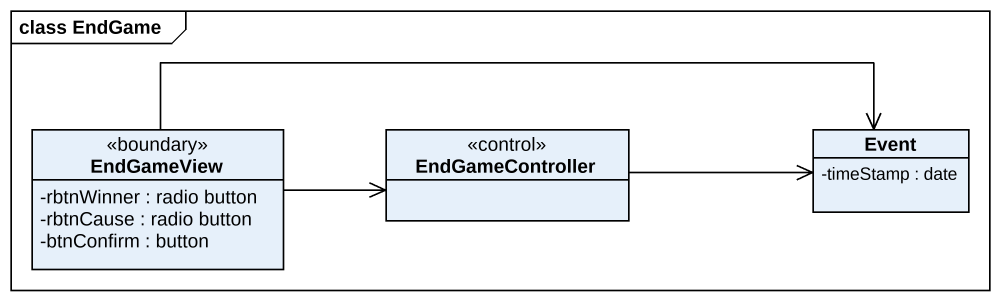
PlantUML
@startuml
mainframe class EndGame
hide circle
hide empty members
skinparam classAttributeIconSize 0
class EndGameView <<boundary>> {
  -rbtnWinner : radio button
  -rbtnCause : radio button
  -btnConfirm : button
}
class EndGameController <<control>>
class Event {
  -timeStamp : date
}
EndGameView -right-> EndGameController
EndGameView -right-> Event
EndGameController -right-> Event
@enduml
